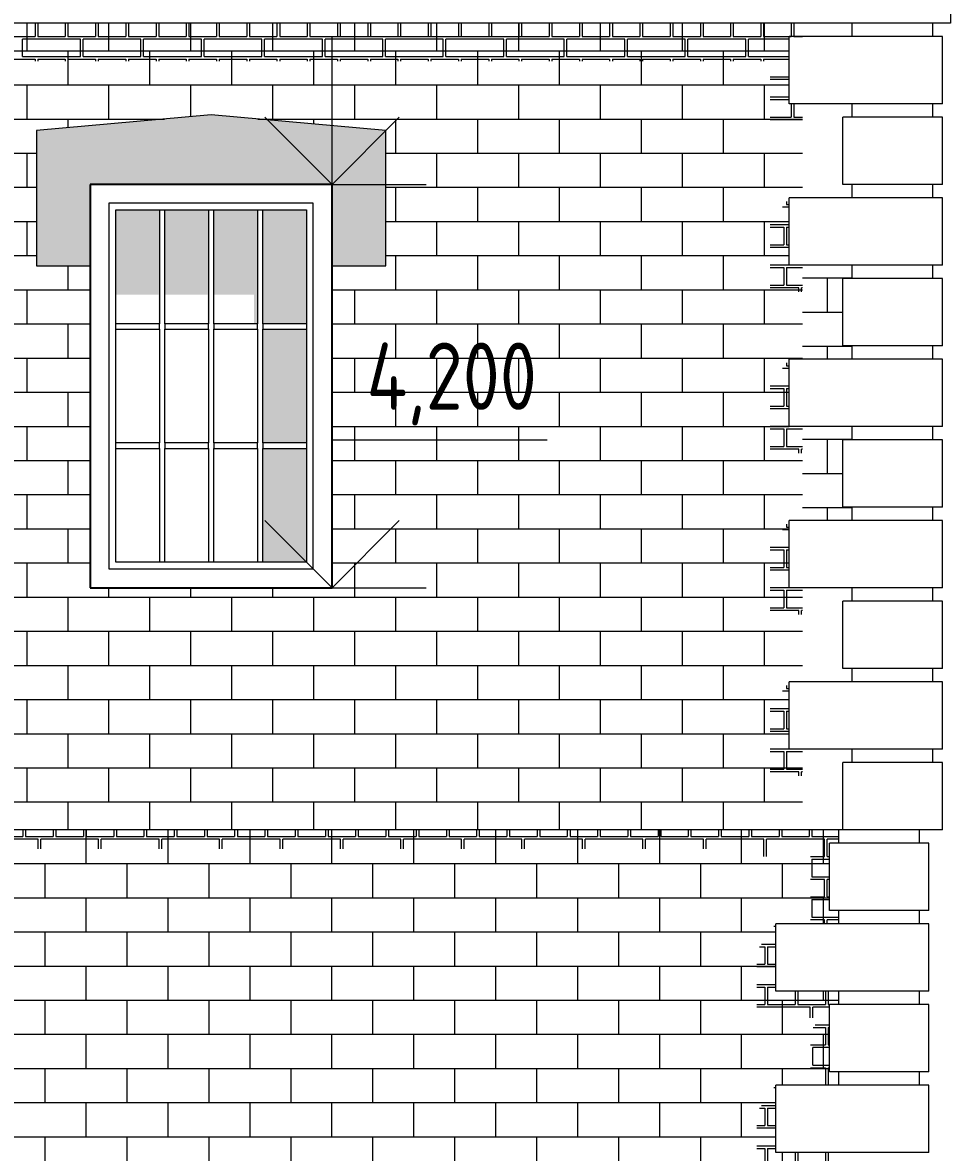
# Model space of a CAD drawing. Header units: feet. Extents: x -10410 to 374725, y -46422 to 88923.
# Drawn here: x 358411 to 361862, y 2100 to 6302 of the extents above; entities that cross this region are included whole.
import ezdxf

# ---------------------------------------------------------------- set-up
doc = ezdxf.new("R2010")
doc.units = ezdxf.units.FT
doc.header["$MEASUREMENT"] = 0
for name, color, linetype, lineweight in [('Интерьер - Мебель_Ном._пера__1', 7, 'Continuous', 20), ('Интерьер - Мебель_Ном._пера__7', 7, 'Continuous', 20), ('Конструктив - Перекрытия_Ном._пера__1', 7, 'Continuous', 20), ('Конструктив - Стены Несущие_Ном._пера__1', 7, 'Continuous', 20), ('Конструктив - Стены Несущие_Ном._пера__101', 252, 'Continuous', 5), ('Конструктив - Стены Несущие_Ном._пера__120', 7, 'Continuous', 5)]:
    doc.layers.add(name, color=color, linetype=linetype, lineweight=lineweight)
doc.layers.add('Конструктив - Стены Несущие_Ном._пера__107', color=7, linetype='Continuous', lineweight=5, true_color=0xaaaaaa)
doc.layers.add('Конструктив - Стены Несущие_Ном._пера__87', color=7, linetype='Continuous', lineweight=25, true_color=0x6a6a6a)
doc.styles.add('СГЕНЕРИР_СТИЛЬ_2', font='CS_Gost2304.shx')

# ---------------------------------------------------------------- blocks, each defined once
blk = doc.blocks.new('*X168')
at = {"layer": 'Конструктив - Стены Несущие_Ном._пера__101', "linetype": 'Continuous'}
for p, q in [((358412.2, 3300), (358412.2, 3275)), ((358422.2, 3300), (358422.2, 3275)), ((358524.7, 3300), (358524.7, 3275)), ((358534.7, 3300), (358534.7, 3275)), ((358637.2, 3300), (358637.2, 3275)), ((358647.2, 3300), (358647.2, 3275)), ((358749.7, 3300), (358749.7, 3275)), ((358759.7, 3300), (358759.7, 3275)), ((358862.2, 3300), (358862.2, 3275)), ((358872.2, 3300), (358872.2, 3275)), ((358974.7, 3300), (358974.7, 3275)), ((358984.7, 3300), (358984.7, 3275)), ((359087.2, 3300), (359087.2, 3275)), ((359097.2, 3300), (359097.2, 3275)), ((359199.7, 3300), (359199.7, 3275)), ((359209.7, 3300), (359209.7, 3275)), ((359312.2, 3300), (359312.2, 3275)), ((359322.2, 3300), (359322.2, 3275)), ((359424.7, 3300), (359424.7, 3275)), ((359434.7, 3300), (359434.7, 3275)), ((359537.2, 3300), (359537.2, 3275)), ((359547.2, 3300), (359547.2, 3275)), ((359649.7, 3300), (359649.7, 3275)), ((359659.7, 3300), (359659.7, 3275)), ((359762.2, 3300), (359762.2, 3275)), ((359772.2, 3300), (359772.2, 3275)), ((359874.7, 3300), (359874.7, 3275)), ((359884.7, 3300), (359884.7, 3275)), ((359987.2, 3300), (359987.2, 3275)), ((359997.2, 3300), (359997.2, 3275)), ((360099.7, 3300), (360099.7, 3275)), ((360109.7, 3300), (360109.7, 3275)), ((360212.2, 3300), (360212.2, 3275)), ((360222.2, 3300), (360222.2, 3275)), ((360324.7, 3300), (360324.7, 3275)), ((360334.7, 3300), (360334.7, 3275)), ((360437.2, 3300), (360437.2, 3275)), ((360447.2, 3300), (360447.2, 3275)), ((360549.7, 3300), (360549.7, 3275)), ((360559.7, 3300), (360559.7, 3275)), ((360662.2, 3300), (360662.2, 3275)), ((360672.2, 3300), (360672.2, 3275)), ((360774.7, 3300), (360774.7, 3275)), ((360784.7, 3300), (360784.7, 3275)), ((360887.2, 3300), (360887.2, 3275)), ((360897.2, 3300), (360897.2, 3275)), ((360999.7, 3300), (360999.7, 3275)), ((361009.7, 3300), (361009.7, 3275)), ((361112.2, 3300), (361112.2, 3275)), ((361122.2, 3300), (361122.2, 3275)), ((361224.7, 3300), (361224.7, 3275)), ((361234.7, 3300), (361234.7, 3275)), ((361337.2, 3300), (361337.2, 3275)), ((361347.2, 3300), (361347.2, 3275)), ((358468.4, 3265), (358253.4, 3265)), ((358309.7, 3275), (358412.2, 3275)), ((358422.2, 3275), (358524.7, 3275)), ((358468.4, 3229.3), (358468.4, 3265)), ((358693.4, 3265), (358478.4, 3265)), ((358478.4, 3229.3), (358478.4, 3265)), ((358534.7, 3275), (358637.2, 3275)), ((358647.2, 3275), (358749.7, 3275)), ((358693.4, 3229.3), (358693.4, 3265)), ((358918.4, 3265), (358703.4, 3265)), ((358703.4, 3229.3), (358703.4, 3265)), ((358759.7, 3275), (358862.2, 3275)), ((358872.2, 3275), (358974.7, 3275)), ((358918.4, 3229.3), (358918.4, 3265)), ((359143.4, 3265), (358928.4, 3265)), ((358928.4, 3229.3), (358928.4, 3265)), ((358984.7, 3275), (359087.2, 3275)), ((359097.2, 3275), (359199.7, 3275)), ((359143.4, 3229.3), (359143.4, 3265)), ((359368.4, 3265), (359153.4, 3265)), ((359153.4, 3229.3), (359153.4, 3265)), ((359209.7, 3275), (359312.2, 3275)), ((359322.2, 3275), (359424.7, 3275)), ((359368.4, 3229.3), (359368.4, 3265)), ((359593.4, 3265), (359378.4, 3265)), ((359378.4, 3229.3), (359378.4, 3265)), ((359434.7, 3275), (359537.2, 3275)), ((359547.2, 3275), (359649.7, 3275)), ((359593.4, 3229.3), (359593.4, 3265)), ((359818.4, 3265), (359603.4, 3265)), ((359603.4, 3229.3), (359603.4, 3265)), ((359659.7, 3275), (359762.2, 3275)), ((359772.2, 3275), (359874.7, 3275)), ((359818.4, 3229.3), (359818.4, 3265)), ((360043.4, 3265), (359828.4, 3265)), ((359828.4, 3229.3), (359828.4, 3265)), ((359884.7, 3275), (359987.2, 3275)), ((359997.2, 3275), (360099.7, 3275)), ((360043.4, 3229.3), (360043.4, 3265)), ((360268.4, 3265), (360053.4, 3265)), ((360053.4, 3229.3), (360053.4, 3265)), ((360109.7, 3275), (360212.2, 3275)), ((360222.2, 3275), (360324.7, 3275)), ((360268.4, 3229.3), (360268.4, 3265)), ((360493.4, 3265), (360278.4, 3265)), ((360278.4, 3229.3), (360278.4, 3265)), ((360334.7, 3275), (360437.2, 3275)), ((360447.2, 3275), (360549.7, 3275)), ((360493.4, 3229.3), (360493.4, 3265)), ((360718.4, 3265), (360503.4, 3265)), ((360503.4, 3229.3), (360503.4, 3265)), ((360559.7, 3275), (360662.2, 3275)), ((360672.2, 3275), (360774.7, 3275)), ((360718.4, 3229.3), (360718.4, 3265)), ((360943.4, 3265), (360728.4, 3265)), ((360728.4, 3229.3), (360728.4, 3265)), ((360784.7, 3275), (360887.2, 3275)), ((360897.2, 3275), (360999.7, 3275)), ((360943.4, 3229.3), (360943.4, 3265)), ((361168.4, 3265), (360953.4, 3265)), ((360953.4, 3229.3), (360953.4, 3265)), ((361009.7, 3275), (361112.2, 3275)), ((361122.2, 3275), (361224.7, 3275)), ((361168.4, 3201), (361168.4, 3265)), ((361393.4, 3265), (361178.4, 3265)), ((361178.4, 3201), (361178.4, 3265)), ((361234.7, 3275), (361337.2, 3275)), ((361347.2, 3275), (361447.3, 3275)), ((361393.4, 3200), (361393.4, 3265)), ((361447.3, 3265), (361403.4, 3265)), ((361403.4, 3200), (361403.4, 3265)), ((361342.3, 3200), (361393.4, 3200)), ((361403.4, 3200), (361412.3, 3200)), ((361347.2, 3190), (361347.2, 3125)), ((361347.2, 3190), (361412.3, 3190)), ((361393.4, 3115), (361342.3, 3115)), ((361347.2, 3125), (361412.3, 3125)), ((361393.4, 3050), (361393.4, 3115)), ((361412.3, 3115), (361403.4, 3115)), ((361403.4, 3050), (361403.4, 3115)), ((361342.3, 3050), (361393.4, 3050)), ((361347.2, 3040), (361347.2, 2975)), ((361347.2, 3040), (361412.3, 3040)), ((361403.4, 3050), (361412.3, 3050)), ((361393.4, 2965), (361342.3, 2965)), ((361347.2, 2975), (361447.3, 2975)), ((361393.4, 2950), (361393.4, 2965)), ((361447.3, 2965), (361403.4, 2965)), ((361403.4, 2950), (361403.4, 2965))]:
    blk.add_line(p, q, dxfattribs=at)
blk = doc.blocks.new('Штриховка_84', base_point=(0, 0))
at = {"layer": 'Конструктив - Стены Несущие_Ном._пера__101', "linetype": 'Continuous'}
blk.add_blockref('*X168', (0, 0), dxfattribs=at)
blk = doc.blocks.new('*X170')
at = {"layer": 'Конструктив - Стены Несущие_Ном._пера__101', "linetype": 'Continuous'}
for p, q in [((361212.3, 2340), (361205.2, 2340)), ((361159.3, 2275), (361212.3, 2275)), ((361152.2, 2265), (361172.3, 2265)), ((361172.3, 2265), (361172.3, 2200)), ((361182.3, 2265), (361182.3, 2200)), ((361182.3, 2265), (361212.3, 2265)), ((361142.3, 2200), (361172.3, 2200)), ((361212.3, 2190), (361142.3, 2190)), ((361182.3, 2200), (361212.3, 2200)), ((361142.3, 2125), (361212.3, 2125)), ((361142.3, 2115), (361172.3, 2115)), ((361172.3, 2115), (361172.3, 2050)), ((361182.3, 2115), (361182.3, 2050)), ((361182.3, 2115), (361212.3, 2115)), ((361284.8, 2100), (361284.8, 2050)), ((361294.8, 2100), (361294.8, 2050)), ((361397.3, 2100), (361397.3, 2050)), ((361407.3, 2100), (361407.3, 2050)), ((361142.3, 2050), (361172.3, 2050)), ((361341, 2040), (361142.3, 2040)), ((361182.3, 2050), (361284.8, 2050)), ((361294.8, 2050), (361397.3, 2050)), ((361341, 2001), (361341, 2040)), ((361412.3, 2040), (361351, 2040)), ((361351, 2001), (361351, 2040)), ((361407.3, 2050), (361412.3, 2050)), ((361359.3, 1975), (361412.3, 1975)), ((361352.2, 1965), (361397.3, 1965)), ((361397.3, 1965), (361397.3, 1900)), ((361407.3, 1965), (361407.3, 1900)), ((361407.3, 1965), (361412.3, 1965)), ((361342.3, 1900), (361397.3, 1900)), ((361407.3, 1900), (361412.3, 1900)), ((361412.3, 1890), (361351, 1890)), ((361351, 1825), (361351, 1890)), ((361342.3, 1815), (361397.3, 1815)), ((361351, 1825), (361412.3, 1825)), ((361397.3, 1815), (361397.3, 1750)), ((361407.3, 1815), (361407.3, 1750)), ((361407.3, 1815), (361412.3, 1815))]:
    blk.add_line(p, q, dxfattribs=at)
blk = doc.blocks.new('Штриховка_85', base_point=(0, 0))
at = {"layer": 'Конструктив - Стены Несущие_Ном._пера__101', "linetype": 'Continuous'}
blk.add_blockref('*X170', (0, 0), dxfattribs=at)
blk = doc.blocks.new('*X176')
at = {"layer": 'Конструктив - Стены Несущие_Ном._пера__101', "linetype": 'Continuous'}
for p, q in [((361212.3, 2940), (361205.2, 2940)), ((361152.2, 2865), (361172.3, 2865)), ((361159.3, 2875), (361212.3, 2875)), ((361172.3, 2865), (361172.3, 2800)), ((361182.3, 2865), (361182.3, 2800)), ((361182.3, 2865), (361212.3, 2865)), ((361142.3, 2800), (361172.3, 2800)), ((361212.3, 2790), (361142.3, 2790)), ((361182.3, 2800), (361212.3, 2800)), ((361142.3, 2725), (361212.3, 2725)), ((361142.3, 2715), (361172.3, 2715)), ((361172.3, 2715), (361172.3, 2650)), ((361182.3, 2715), (361182.3, 2650)), ((361182.3, 2715), (361212.3, 2715)), ((361284.8, 2700), (361284.8, 2650)), ((361294.8, 2700), (361294.8, 2650)), ((361397.3, 2700), (361397.3, 2650)), ((361407.3, 2700), (361407.3, 2650)), ((361142.3, 2650), (361172.3, 2650)), ((361182.3, 2650), (361284.8, 2650)), ((361294.8, 2650), (361397.3, 2650)), ((361407.3, 2650), (361412.3, 2650)), ((361341, 2640), (361142.3, 2640)), ((361341, 2601), (361341, 2640)), ((361412.3, 2640), (361351, 2640)), ((361351, 2601), (361351, 2640)), ((361352.2, 2565), (361397.3, 2565)), ((361359.3, 2575), (361412.3, 2575)), ((361397.3, 2565), (361397.3, 2500)), ((361407.3, 2565), (361407.3, 2500)), ((361407.3, 2565), (361412.3, 2565)), ((361342.3, 2500), (361397.3, 2500)), ((361412.3, 2490), (361351, 2490)), ((361351, 2425), (361351, 2490)), ((361407.3, 2500), (361412.3, 2500)), ((361342.3, 2415), (361397.3, 2415)), ((361351, 2425), (361412.3, 2425)), ((361397.3, 2415), (361397.3, 2350)), ((361407.3, 2415), (361407.3, 2350)), ((361407.3, 2415), (361412.3, 2415))]:
    blk.add_line(p, q, dxfattribs=at)
blk = doc.blocks.new('Штриховка_88', base_point=(0, 0))
at = {"layer": 'Конструктив - Стены Несущие_Ном._пера__101', "linetype": 'Continuous'}
blk.add_blockref('*X176', (0, 0), dxfattribs=at)
blk = doc.blocks.new('*X196')
at = {"layer": 'Конструктив - Стены Несущие_Ном._пера__101', "linetype": 'Continuous'}
for p, q in [((358457.2, 6300), (358457.2, 6250.5)), ((358467.2, 6300), (358467.2, 6250.5)), ((358569.7, 6300), (358569.7, 6250.5)), ((358579.7, 6300), (358579.7, 6250.5)), ((358682.2, 6300), (358682.2, 6250.5)), ((358692.2, 6300), (358692.2, 6250.5)), ((358794.7, 6300), (358794.7, 6250.5)), ((358804.7, 6300), (358804.7, 6250.5)), ((358907.2, 6300), (358907.2, 6250.5)), ((358917.2, 6300), (358917.2, 6250.5)), ((359019.7, 6300), (359019.7, 6250.5)), ((359029.7, 6300), (359029.7, 6250.5)), ((359132.2, 6300), (359132.2, 6250.5)), ((359142.2, 6300), (359142.2, 6250.5)), ((359244.7, 6300), (359244.7, 6250.5)), ((359254.7, 6300), (359254.7, 6250.5)), ((359357.2, 6300), (359357.2, 6250.5)), ((359367.2, 6300), (359367.2, 6250.5)), ((359469.7, 6300), (359469.7, 6250.5)), ((359479.7, 6300), (359479.7, 6250.5)), ((359582.2, 6300), (359582.2, 6250.5)), ((359592.2, 6300), (359592.2, 6250.5)), ((359694.7, 6300), (359694.7, 6250.5)), ((359704.7, 6300), (359704.7, 6250.5)), ((359807.2, 6300), (359807.2, 6250.5)), ((359817.2, 6300), (359817.2, 6250.5)), ((359919.7, 6300), (359919.7, 6250.5)), ((359929.7, 6300), (359929.7, 6250.5)), ((360032.2, 6300), (360032.2, 6250.5)), ((360042.2, 6300), (360042.2, 6250.5)), ((360144.7, 6300), (360144.7, 6250.5)), ((360154.7, 6300), (360154.7, 6250.5)), ((360257.2, 6300), (360257.2, 6250.5)), ((360267.2, 6300), (360267.2, 6250.5)), ((360369.7, 6300), (360369.7, 6250.5)), ((360379.7, 6300), (360379.7, 6250.5)), ((360482.2, 6300), (360482.2, 6250.5)), ((360492.2, 6300), (360492.2, 6250.5)), ((360594.7, 6300), (360594.7, 6250.5)), ((360604.7, 6300), (360604.7, 6250.5)), ((360707.2, 6300), (360707.2, 6250.5)), ((360717.2, 6300), (360717.2, 6250.5)), ((360819.7, 6300), (360819.7, 6250.5)), ((360829.7, 6300), (360829.7, 6250.5)), ((360932.2, 6300), (360932.2, 6250.5)), ((360942.2, 6300), (360942.2, 6250.5)), ((361044.7, 6300), (361044.7, 6250.5)), ((361054.7, 6300), (361054.7, 6250.5)), ((361157.2, 6300), (361157.2, 6250.5)), ((361167.2, 6300), (361167.2, 6250.5)), ((361269.7, 6300), (361269.7, 6250.5)), ((361279.7, 6300), (361279.7, 6250.5)), ((358354.7, 6250.5), (358457.2, 6250.5)), ((358625.9, 6240.5), (358410.9, 6240.5)), ((358410.9, 6175.5), (358410.9, 6240.5)), ((358467.2, 6250.5), (358569.7, 6250.5)), ((358579.7, 6250.5), (358682.2, 6250.5)), ((358625.9, 6175.5), (358625.9, 6240.5)), ((358850.9, 6240.5), (358635.9, 6240.5)), ((358635.9, 6175.5), (358635.9, 6240.5)), ((358692.2, 6250.5), (358794.7, 6250.5)), ((358804.7, 6250.5), (358907.2, 6250.5)), ((358850.9, 6175.5), (358850.9, 6240.5)), ((359075.9, 6240.5), (358860.9, 6240.5)), ((358860.9, 6175.5), (358860.9, 6240.5)), ((358917.2, 6250.5), (359019.7, 6250.5)), ((359029.7, 6250.5), (359132.2, 6250.5)), ((359075.9, 6175.5), (359075.9, 6240.5)), ((359300.9, 6240.5), (359085.9, 6240.5)), ((359085.9, 6175.5), (359085.9, 6240.5)), ((359142.2, 6250.5), (359244.7, 6250.5)), ((359254.7, 6250.5), (359357.2, 6250.5)), ((359300.9, 6175.5), (359300.9, 6240.5)), ((359525.9, 6240.5), (359310.9, 6240.5)), ((359310.9, 6175.5), (359310.9, 6240.5)), ((359367.2, 6250.5), (359469.7, 6250.5)), ((359479.7, 6250.5), (359582.2, 6250.5)), ((359525.9, 6175.5), (359525.9, 6240.5)), ((359750.9, 6240.5), (359535.9, 6240.5)), ((359535.9, 6175.5), (359535.9, 6240.5)), ((359592.2, 6250.5), (359694.7, 6250.5)), ((359704.7, 6250.5), (359807.2, 6250.5)), ((359750.9, 6175.5), (359750.9, 6240.5)), ((359975.9, 6240.5), (359760.9, 6240.5)), ((359760.9, 6175.5), (359760.9, 6240.5)), ((359817.2, 6250.5), (359919.7, 6250.5)), ((359929.7, 6250.5), (360032.2, 6250.5)), ((359975.9, 6175.5), (359975.9, 6240.5)), ((360200.9, 6240.5), (359985.9, 6240.5)), ((359985.9, 6175.5), (359985.9, 6240.5)), ((360042.2, 6250.5), (360144.7, 6250.5)), ((360154.7, 6250.5), (360257.2, 6250.5)), ((360200.9, 6175.5), (360200.9, 6240.5)), ((360425.9, 6240.5), (360210.9, 6240.5)), ((360210.9, 6175.5), (360210.9, 6240.5)), ((360267.2, 6250.5), (360369.7, 6250.5)), ((360379.7, 6250.5), (360482.2, 6250.5)), ((360425.9, 6175.5), (360425.9, 6240.5)), ((360650.9, 6240.5), (360435.9, 6240.5)), ((360435.9, 6175.5), (360435.9, 6240.5)), ((360492.2, 6250.5), (360594.7, 6250.5)), ((360604.7, 6250.5), (360707.2, 6250.5)), ((360650.9, 6175.5), (360650.9, 6240.5)), ((360875.9, 6240.5), (360660.9, 6240.5)), ((360660.9, 6175.5), (360660.9, 6240.5)), ((360717.2, 6250.5), (360819.7, 6250.5)), ((360829.7, 6250.5), (360932.2, 6250.5)), ((360875.9, 6175.5), (360875.9, 6240.5)), ((361100.9, 6240.5), (360885.9, 6240.5)), ((360885.9, 6175.5), (360885.9, 6240.5)), ((360942.2, 6250.5), (361044.7, 6250.5)), ((361054.7, 6250.5), (361157.2, 6250.5)), ((361100.9, 6175.5), (361100.9, 6240.5)), ((361262.3, 6240.5), (361110.9, 6240.5)), ((361110.9, 6175.5), (361110.9, 6240.5)), ((361167.2, 6250.5), (361269.7, 6250.5)), ((361279.7, 6250.5), (361312.3, 6250.5)), ((358354.7, 6165.5), (358457.2, 6165.5)), ((358410.9, 6175.5), (358625.9, 6175.5)), ((358457.2, 6165.5), (358457.2, 6158.6)), ((358467.2, 6165.5), (358467.2, 6158.6)), ((358467.2, 6165.5), (358569.7, 6165.5)), ((358569.7, 6165.5), (358569.7, 6158.6)), ((358579.7, 6165.5), (358579.7, 6158.6)), ((358579.7, 6165.5), (358682.2, 6165.5)), ((358635.9, 6175.5), (358850.9, 6175.5)), ((358682.2, 6165.5), (358682.2, 6158.6)), ((358692.2, 6165.5), (358692.2, 6158.6)), ((358692.2, 6165.5), (358794.7, 6165.5)), ((358794.7, 6165.5), (358794.7, 6158.6)), ((358804.7, 6165.5), (358804.7, 6158.6)), ((358804.7, 6165.5), (358907.2, 6165.5)), ((358860.9, 6175.5), (359075.9, 6175.5)), ((358907.2, 6165.5), (358907.2, 6158.6)), ((358917.2, 6165.5), (358917.2, 6158.6)), ((358917.2, 6165.5), (359019.7, 6165.5)), ((359019.7, 6165.5), (359019.7, 6158.6)), ((359029.7, 6165.5), (359029.7, 6158.6)), ((359029.7, 6165.5), (359132.2, 6165.5)), ((359085.9, 6175.5), (359300.9, 6175.5)), ((359132.2, 6165.5), (359132.2, 6158.6)), ((359142.2, 6165.5), (359142.2, 6158.6)), ((359142.2, 6165.5), (359244.7, 6165.5)), ((359244.7, 6165.5), (359244.7, 6158.6)), ((359254.7, 6165.5), (359254.7, 6158.6)), ((359254.7, 6165.5), (359357.2, 6165.5)), ((359310.9, 6175.5), (359525.9, 6175.5)), ((359357.2, 6165.5), (359357.2, 6158.6)), ((359367.2, 6165.5), (359367.2, 6158.6)), ((359367.2, 6165.5), (359469.7, 6165.5)), ((359469.7, 6165.5), (359469.7, 6158.6)), ((359479.7, 6165.5), (359479.7, 6158.6)), ((359479.7, 6165.5), (359582.2, 6165.5)), ((359535.9, 6175.5), (359750.9, 6175.5)), ((359582.2, 6165.5), (359582.2, 6158.6)), ((359592.2, 6165.5), (359592.2, 6158.6)), ((359592.2, 6165.5), (359694.7, 6165.5)), ((359694.7, 6165.5), (359694.7, 6158.6)), ((359704.7, 6165.5), (359704.7, 6158.6)), ((359704.7, 6165.5), (359807.2, 6165.5)), ((359760.9, 6175.5), (359975.9, 6175.5)), ((359807.2, 6165.5), (359807.2, 6158.6)), ((359817.2, 6165.5), (359817.2, 6158.6)), ((359817.2, 6165.5), (359919.7, 6165.5)), ((359919.7, 6165.5), (359919.7, 6158.6)), ((359929.7, 6165.5), (359929.7, 6158.6)), ((359929.7, 6165.5), (360032.2, 6165.5)), ((359985.9, 6175.5), (360200.9, 6175.5)), ((360032.2, 6165.5), (360032.2, 6158.6)), ((360042.2, 6165.5), (360042.2, 6158.6)), ((360042.2, 6165.5), (360144.7, 6165.5)), ((360144.7, 6165.5), (360144.7, 6158.6)), ((360154.7, 6165.5), (360154.7, 6158.6)), ((360154.7, 6165.5), (360257.2, 6165.5)), ((360210.9, 6175.5), (360425.9, 6175.5)), ((360257.2, 6165.5), (360257.2, 6158.6)), ((360267.2, 6165.5), (360267.2, 6158.6)), ((360267.2, 6165.5), (360369.7, 6165.5)), ((360369.7, 6165.5), (360369.7, 6158.6)), ((360379.7, 6165.5), (360379.7, 6158.6)), ((360379.7, 6165.5), (360482.2, 6165.5)), ((360435.9, 6175.5), (360650.9, 6175.5)), ((360482.2, 6165.5), (360482.2, 6158.6)), ((360492.2, 6165.5), (360492.2, 6158.6)), ((360492.2, 6165.5), (360594.7, 6165.5)), ((360594.7, 6165.5), (360594.7, 6158.6)), ((360604.7, 6165.5), (360604.7, 6158.6)), ((360604.7, 6165.5), (360707.2, 6165.5)), ((360660.9, 6175.5), (360875.9, 6175.5)), ((360707.2, 6165.5), (360707.2, 6158.6)), ((360717.2, 6165.5), (360717.2, 6158.6)), ((360717.2, 6165.5), (360819.7, 6165.5)), ((360819.7, 6165.5), (360819.7, 6158.6)), ((360829.7, 6165.5), (360829.7, 6158.6)), ((360829.7, 6165.5), (360932.2, 6165.5)), ((360885.9, 6175.5), (361100.9, 6175.5)), ((360932.2, 6165.5), (360932.2, 6158.6)), ((360942.2, 6165.5), (360942.2, 6158.6)), ((360942.2, 6165.5), (361044.7, 6165.5)), ((361044.7, 6165.5), (361044.7, 6158.6)), ((361054.7, 6165.5), (361054.7, 6158.6)), ((361054.7, 6165.5), (361157.2, 6165.5)), ((361110.9, 6175.5), (361262.3, 6175.5)), ((361157.2, 6165.5), (361157.2, 6158.6)), ((361167.2, 6165.5), (361167.2, 6158.6)), ((361167.2, 6165.5), (361262.3, 6165.5)), ((361192.3, 6100.5), (361262.3, 6100.5)), ((361262.3, 6090.5), (361192.3, 6090.5)), ((361192.3, 6025.5), (361262.3, 6025.5)), ((361192.3, 6015.5), (361262.3, 6015.5)), ((361269.7, 6000), (361269.7, 5950.5)), ((361279.7, 6000), (361279.7, 5950.5)), ((361192.3, 5950.5), (361269.7, 5950.5)), ((361312.3, 5940.5), (361192.3, 5940.5)), ((361279.7, 5950.5), (361312.3, 5950.5))]:
    blk.add_line(p, q, dxfattribs=at)
blk = doc.blocks.new('Штриховка_98', base_point=(0, 0))
at = {"layer": 'Конструктив - Стены Несущие_Ном._пера__101', "linetype": 'Continuous'}
blk.add_blockref('*X196', (0, 0), dxfattribs=at)
blk = doc.blocks.new('*X198')
at = {"layer": 'Конструктив - Стены Несущие_Ном._пера__101', "linetype": 'Continuous'}
for p, q in [((361252.3, 5635.9), (361252.3, 5625.5)), ((361262.3, 5615.5), (361237.9, 5615.5)), ((361252.3, 5625.5), (361262.3, 5625.5)), ((361192.3, 5550.5), (361262.3, 5550.5)), ((361192.3, 5540.5), (361242.3, 5540.5)), ((361242.3, 5540.5), (361242.3, 5475.5)), ((361252.3, 5540.5), (361252.3, 5475.5)), ((361252.3, 5540.5), (361262.3, 5540.5)), ((361192.3, 5475.5), (361242.3, 5475.5)), ((361262.3, 5465.5), (361192.3, 5465.5)), ((361252.3, 5475.5), (361262.3, 5475.5)), ((361192.3, 5400.5), (361262.3, 5400.5)), ((361192.3, 5390.5), (361242.3, 5390.5)), ((361242.3, 5390.5), (361242.3, 5325.5)), ((361252.3, 5390.5), (361252.3, 5325.5)), ((361252.3, 5390.5), (361312.3, 5390.5)), ((361192.3, 5325.5), (361242.3, 5325.5)), ((361298.5, 5315.5), (361192.3, 5315.5)), ((361252.3, 5325.5), (361312.3, 5325.5)), ((361298.5, 5301), (361298.5, 5315.5)), ((361312.3, 5315.5), (361308.5, 5315.5)), ((361308.5, 5301), (361308.5, 5315.5))]:
    blk.add_line(p, q, dxfattribs=at)
blk = doc.blocks.new('Штриховка_99', base_point=(0, 0))
at = {"layer": 'Конструктив - Стены Несущие_Ном._пера__101', "linetype": 'Continuous'}
blk.add_blockref('*X198', (0, 0), dxfattribs=at)
blk = doc.blocks.new('*X200')
at = {"layer": 'Конструктив - Стены Несущие_Ном._пера__101', "linetype": 'Continuous'}
for p, q in [((361262.3, 4415.5), (361237.9, 4415.5)), ((361252.3, 4435.9), (361252.3, 4425.5)), ((361252.3, 4425.5), (361262.3, 4425.5)), ((361192.3, 4350.5), (361262.3, 4350.5)), ((361192.3, 4340.5), (361242.3, 4340.5)), ((361242.3, 4340.5), (361242.3, 4275.5)), ((361252.3, 4340.5), (361252.3, 4275.5)), ((361252.3, 4340.5), (361262.3, 4340.5)), ((361192.3, 4275.5), (361242.3, 4275.5)), ((361262.3, 4265.5), (361192.3, 4265.5)), ((361252.3, 4275.5), (361262.3, 4275.5)), ((361192.3, 4200.5), (361262.3, 4200.5)), ((361192.3, 4190.5), (361242.3, 4190.5)), ((361242.3, 4190.5), (361242.3, 4125.5)), ((361252.3, 4190.5), (361252.3, 4125.5)), ((361252.3, 4190.5), (361312.3, 4190.5)), ((361192.3, 4125.5), (361242.3, 4125.5)), ((361252.3, 4125.5), (361312.3, 4125.5)), ((361298.5, 4115.5), (361192.3, 4115.5)), ((361298.5, 4101), (361298.5, 4115.5)), ((361312.3, 4115.5), (361308.5, 4115.5)), ((361308.5, 4101), (361308.5, 4115.5))]:
    blk.add_line(p, q, dxfattribs=at)
blk = doc.blocks.new('Штриховка_100', base_point=(0, 0))
at = {"layer": 'Конструктив - Стены Несущие_Ном._пера__101', "linetype": 'Continuous'}
blk.add_blockref('*X200', (0, 0), dxfattribs=at)
blk = doc.blocks.new('*X202')
at = {"layer": 'Конструктив - Стены Несущие_Ном._пера__101', "linetype": 'Continuous'}
for p, q in [((361262.3, 5015.5), (361237.9, 5015.5)), ((361252.3, 5035.9), (361252.3, 5025.5)), ((361252.3, 5025.5), (361262.3, 5025.5)), ((361192.3, 4950.5), (361262.3, 4950.5)), ((361192.3, 4940.5), (361242.3, 4940.5)), ((361242.3, 4940.5), (361242.3, 4875.5)), ((361252.3, 4940.5), (361252.3, 4875.5)), ((361252.3, 4940.5), (361262.3, 4940.5)), ((361192.3, 4875.5), (361242.3, 4875.5)), ((361252.3, 4875.5), (361262.3, 4875.5)), ((361262.3, 4865.5), (361192.3, 4865.5)), ((361192.3, 4800.5), (361262.3, 4800.5)), ((361192.3, 4790.5), (361242.3, 4790.5)), ((361242.3, 4790.5), (361242.3, 4725.5)), ((361252.3, 4790.5), (361252.3, 4725.5)), ((361252.3, 4790.5), (361312.3, 4790.5)), ((361192.3, 4725.5), (361242.3, 4725.5)), ((361298.5, 4715.5), (361192.3, 4715.5)), ((361252.3, 4725.5), (361312.3, 4725.5)), ((361298.5, 4701), (361298.5, 4715.5)), ((361312.3, 4715.5), (361308.5, 4715.5)), ((361308.5, 4701), (361308.5, 4715.5))]:
    blk.add_line(p, q, dxfattribs=at)
blk = doc.blocks.new('Штриховка_101', base_point=(0, 0))
at = {"layer": 'Конструктив - Стены Несущие_Ном._пера__101', "linetype": 'Continuous'}
blk.add_blockref('*X202', (0, 0), dxfattribs=at)
blk = doc.blocks.new('*X204')
at = {"layer": 'Конструктив - Стены Несущие_Ном._пера__101', "linetype": 'Continuous'}
for p, q in [((361252.3, 3835.9), (361252.3, 3825.5)), ((361252.3, 3825.5), (361262.3, 3825.5)), ((361262.3, 3815.5), (361237.9, 3815.5)), ((361192.3, 3750.5), (361262.3, 3750.5)), ((361192.3, 3740.5), (361242.3, 3740.5)), ((361242.3, 3740.5), (361242.3, 3675.5)), ((361252.3, 3740.5), (361252.3, 3675.5)), ((361252.3, 3740.5), (361262.3, 3740.5)), ((361192.3, 3675.5), (361242.3, 3675.5)), ((361262.3, 3665.5), (361192.3, 3665.5)), ((361252.3, 3675.5), (361262.3, 3675.5)), ((361192.3, 3600.5), (361262.3, 3600.5)), ((361192.3, 3590.5), (361242.3, 3590.5)), ((361242.3, 3590.5), (361242.3, 3525.5)), ((361252.3, 3590.5), (361252.3, 3525.5)), ((361252.3, 3590.5), (361312.3, 3590.5)), ((361192.3, 3525.5), (361242.3, 3525.5)), ((361298.5, 3515.5), (361192.3, 3515.5)), ((361252.3, 3525.5), (361312.3, 3525.5)), ((361298.5, 3501), (361298.5, 3515.5)), ((361312.3, 3515.5), (361308.5, 3515.5)), ((361308.5, 3501), (361308.5, 3515.5))]:
    blk.add_line(p, q, dxfattribs=at)
blk = doc.blocks.new('Штриховка_102', base_point=(0, 0))
at = {"layer": 'Конструктив - Стены Несущие_Ном._пера__101', "linetype": 'Continuous'}
blk.add_blockref('*X204', (0, 0), dxfattribs=at)

msp = doc.modelspace()

# ---------------------------------------------------------------- hatches: boundary and pattern name
at = {"layer": 'Конструктив - Стены Несущие_Ном._пера__107', "linetype": 'Continuous'}
h = msp.add_hatch(dxfattribs=at)
h.set_pattern_fill('ЧЕРЕПИЦА_02', color=256, style=0, pattern_type=2)
h.set_pattern_definition([(0, (358579.69, 4800), (0, 127), []), (90, (358579.7, 4800), (-304.8, 0), [127, -127]), (90, (358732.1, 4927), (-304.8, 0), [127, -127])])
h.paths.add_polyline_path([(355847.08278, 5400.00005), (355847.08278, 5350.00002), (355882.08282, 5350.00002), (355882.08282, 5099.99998), (355847.08278, 5099.99998), (355847.08278, 5050.00004), (355882.08282, 5050.00004), (355882.08282, 4799.99999), (355847.08278, 4799.99999), (355847.08278, 4749.99997), (355882.08282, 4749.99997), (355882.08282, 4500.00001), (355847.08278, 4500.00001), (355847.08278, 4449.99998), (355882.08282, 4449.99998), (355882.08282, 4200.00002), (355847.08278, 4200.00002), (355847.08278, 4150), (355882.08282, 4150), (355882.08282, 3899.99995), (355847.08278, 3899.99995), (355847.08278, 3850.00001), (355882.08282, 3850.00001), (355882.08282, 3599.99997), (355847.08278, 3599.99997), (355847.08278, 3550.00002), (355882.08282, 3550.00002), (355882.08282, 3299.99998), (361312.29194, 3299.99998), (361312.29194, 3599.99997), (361262.29191, 3599.99997), (361262.29191, 3850.00001), (361312.29194, 3850.00001), (361312.29194, 4200.00002), (361262.29191, 4200.00002), (361262.29191, 4449.99998), (361312.29194, 4449.99998), (361312.29194, 4799.99999), (361262.29191, 4799.99999), (361262.29191, 5050.00004), (361312.29194, 5050.00004), (361312.29194, 5399.99997), (361262.29191, 5399.99997), (361262.29191, 5650.00001), (361312.29194, 5650.00001), (361312.29194, 5999.99994), (361262.29191, 5999.99994), (361262.29191, 6249.99998), (361312.29194, 6249.99998), (361312.29194, 6300.00001), (355847.08278, 6300.00001), (355847.08278, 6249.99998), (355882.08282, 6249.99998), (355882.08282, 6000.00002), (355847.08278, 6000.00002), (355847.08278, 5950), (355882.08282, 5950), (355882.08282, 5700.00003), (355847.08278, 5700.00003), (355847.08278, 5650.00001), (355882.08282, 5650.00001), (355882.08282, 5400.00005)])
h.paths.add_polyline_path([(356961.78624, 5397.08986), (356961.78607, 4200.00002), (357461.78624, 4200.00002), (357461.78624, 5397.08986), (357661.74937, 5397.08986), (357661.74937, 5688.33623), (357661.74937, 5699.99995), (357661.74937, 5899.99997), (357212.16725, 5963.78493), (356761.78622, 5899.99997), (356761.78622, 5894.05117), (356761.78622, 5397.08986)], flags=0)
h.paths.add_polyline_path([(358462.25542, 5397.08994), (358662.25543, 5397.08994), (358662.25552, 4200.00002), (359562.25539, 4200.00002), (359562.25539, 5397.08994), (359762.25541, 5397.08994), (359762.25541, 5899.99997), (359112.25517, 5958.86599), (358462.25542, 5899.99997)], flags=0)
h = msp.add_hatch(dxfattribs=at)
h.set_pattern_fill('ЧЕРЕПИЦА_02', color=256, style=0, pattern_type=2)
h.set_pattern_definition([(0, (361404.79, 5225), (0, 127), []), (90, (361404.8, 5225), (-304.8, 0), [127, -127]), (90, (361557.2, 5352), (-304.8, 0), [127, -127])])
h.paths.add_polyline_path([(361497.29196, 5400), (361312.29196, 5400), (361312.29196, 5050), (361497.29196, 5050), (361497.29196, 5100), (361462.29196, 5100), (361462.29196, 5350), (361497.29196, 5350)])
h = msp.add_hatch(dxfattribs=at)
h.set_pattern_fill('ЧЕРЕПИЦА_02', color=256, style=0, pattern_type=2)
h.set_pattern_definition([(0, (361404.79, 4625), (0, 127), []), (90, (361404.8, 4625), (-304.8, 0), [127, -127]), (90, (361557.2, 4752), (-304.8, 0), [127, -127])])
h.paths.add_polyline_path([(361312.29196, 4800), (361312.29196, 4450), (361497.29196, 4450), (361497.29196, 4500), (361462.29196, 4500), (361462.29196, 4750), (361497.29196, 4750), (361497.29196, 4800)])
h = msp.add_hatch(dxfattribs=at)
h.set_pattern_fill('ЧЕРЕПИЦА_02', color=256, style=0, pattern_type=2)
h.set_pattern_definition([(0, (358647.19, 1650), (0, 127), []), (90, (358647.2, 1650), (-304.8, 0), [127, -127]), (90, (358799.6, 1777), (-304.8, 0), [127, -127])])
h.paths.add_polyline_path([(355882.08282, 2400.00004), (355847.08277, 2400.00004), (355847.08277, 2349.9999), (355882.08282, 2349.9999), (355882.08282, 2099.99996), (355847.08277, 2099.99996), (355847.08277, 2050.00007), (355882.08282, 2050.00007), (355882.08282, 1800.00012), (355847.08277, 1800.00012), (355847.08277, 1749.99998), (355882.08282, 1749.99998), (355882.08282, 1499.99995), (355847.08277, 1499.99995), (355847.08277, 1450.00006), (355882.08282, 1450.00006), (355882.08282, 1200.00012), (355847.08277, 1200.00012), (355847.08277, 1149.99998), (355882.08282, 1149.99998), (355882.08282, 900.00003), (355847.08277, 900.00003), (355847.08277, 850.00014), (355882.08282, 850.00014), (355882.08282, 599.99994), (355847.08277, 599.99994), (355847.08277, 549.99997), (355882.08282, 549.99997), (355882.08282, 300.00003), (355847.08277, 300.00003), (355847.08277, 249.99989), (355882.08282, 249.99989), (355882.08282, -0.00006), (361212.29204, -0.00006), (361212.29204, 249.99989), (361447.29199, 249.99989), (361447.29199, 300.00003), (361212.29204, 300.00003), (361212.29204, 549.99997), (361447.29199, 549.99997), (361447.29199, 599.99994), (361412.29193, 599.99994), (361412.29193, 849.99989), (361447.29199, 849.99989), (361447.29199, 900.00003), (361212.29204, 900.00003), (361212.29204, 1149.99998), (361447.29199, 1149.99998), (361447.29199, 1200.00012), (361412.29193, 1200.00012), (361412.29193, 1450.00006), (361447.29199, 1450.00006), (361447.29199, 1499.99995), (361212.29204, 1499.99995), (361212.29204, 1749.99998), (361447.29199, 1749.99998), (361447.29199, 1799.99987), (361412.29193, 1799.99987), (361412.29193, 2050.00007), (361447.29199, 2050.00007), (361447.29199, 2099.99996), (361212.29204, 2099.99996), (361212.29204, 2349.9999), (361447.29199, 2349.9999), (361447.29199, 2400.00004), (361412.29193, 2400.00004), (361412.29193, 2650.00007), (361447.29199, 2650.00007), (361447.29199, 2699.99996), (361212.29204, 2699.99996), (361212.29204, 2949.99991), (361447.29199, 2949.99991), (361447.29199, 3000.00005), (361412.29193, 3000.00005), (361412.29193, 3249.99999), (361447.29199, 3249.99999), (361447.29199, 3299.99988), (355847.08277, 3299.99988), (355847.08277, 3249.99999), (355882.08282, 3249.99999), (355882.08282, 3000.00005), (355847.08277, 3000.00005), (355847.08277, 2949.99991), (355882.08282, 2950.00016), (355882.08282, 2699.99996), (355847.08277, 2699.99996), (355847.08277, 2650.00007), (355882.08282, 2650.00007)])
h.paths.add_polyline_path([(356712.78611, 2097.08998), (356912.78609, 2097.08998), (356912.78617, 900.00003), (357412.78615, 900.00003), (357412.78615, 2097.08998), (357612.74924, 2097.08998), (357612.74924, 2388.33628), (357612.74924, 2400.00004), (357612.74924, 2600.0001), (357163.16715, 2663.78504), (356712.78611, 2600.0001), (356712.78611, 2594.05122)], flags=0)
at = {"layer": 'Конструктив - Стены Несущие_Ном._пера__120', "linetype": 'Continuous', "lineweight": 0, "true_color": 0x000000}
for points in [[(358662.25539, 5699.99995), (359562.25539, 5699.99995), (359562.25539, 5397.08991), (359762.25539, 5397.08991), (359762.25539, 5899.99995), (359112.25515, 5958.86601), (358462.25539, 5899.99999), (358462.25539, 5397.08991), (358662.25539, 5397.08991)], [(358757.25539, 5289.87808), (358917.25542, 5289.87806), (358917.25542, 5181.66663), (358919.7554, 5181.66662), (358919.7554, 5604.99996), (358757.2554, 5604.99996)], [(359102.25539, 5604.99996), (358939.75539, 5604.99995), (358939.75541, 5289.87807), (359099.75541, 5289.87804), (359099.75541, 5181.66664), (359102.25539, 5181.66662)], [(359122.25538, 5289.87803), (359272.25545, 5289.87809), (359272.25545, 5181.66665), (359284.75539, 5181.66662), (359284.75539, 5604.99995), (359122.25539, 5604.99995)], [(359467.25539, 5181.66662), (359467.25539, 5604.99995), (359304.75539, 5604.99995), (359304.75539, 5181.66662)], [(359467.25539, 4738.33329), (359467.25539, 5161.66662), (359304.75539, 5161.66662), (359304.75539, 4738.33329)], [(359467.25539, 4294.99996), (359467.25539, 4718.33329), (359304.75539, 4718.33329), (359304.75539, 4294.99996)]]:
    msp.add_hatch(color=18, dxfattribs=at).paths.add_polyline_path(points)

# ---------------------------------------------------------------- linework, layer by layer
at = {"layer": 'Интерьер - Мебель_Ном._пера__1', "linetype": 'Continuous'}
for p, q in [((359562.25539, 5699.99995), (359562.25539, 6249.99995)), ((359562.25539, 6249.99995), (360345.28704, 6249.99995)), ((359562.25539, 5699.99995), (359312.25539, 5949.99995)), ((359562.25539, 5699.99995), (359812.25539, 5949.99995)), ((359562.25539, 5699.99995), (359012.25539, 5699.99995)), ((359562.25539, 5699.99995), (359912.25539, 5699.99995)), ((359562.25539, 4199.99995), (359562.25539, 4749.99995)), ((359562.25539, 4749.99995), (360362.26311, 4749.99995)), ((359562.25539, 4199.99995), (359312.25539, 4449.99995)), ((359562.25539, 4199.99995), (359812.25539, 4449.99995)), ((359562.25539, 4199.99995), (359012.25539, 4199.99995)), ((359562.25539, 4199.99995), (359912.25539, 4199.99995))]:
    msp.add_line(p, q, dxfattribs=at)
at = {"layer": 'Интерьер - Мебель_Ном._пера__7', "linetype": 'Continuous'}
for p, q in [((361497.29196, 6250), (361497.29196, 6300)), ((361797.29196, 6250), (361797.29196, 6300)), ((361832.29196, 6250), (361262.29196, 6250)), ((361262.29196, 6000), (361262.29196, 6250)), ((361832.29196, 6000), (361832.29196, 6250)), ((361832.29196, 6000), (361262.29196, 6000)), ((361497.29196, 5950), (361497.29196, 6000)), ((361797.29196, 5950), (361797.29196, 6000)), ((361832.29196, 5950), (361462.29196, 5950)), ((361462.29196, 5700), (361462.29196, 5950)), ((361832.29196, 5700), (361832.29196, 5950)), ((361832.29196, 5700), (361462.29196, 5700)), ((361497.29196, 5650), (361497.29196, 5700)), ((361797.29196, 5650), (361797.29196, 5700)), ((361832.29196, 5650), (361262.29196, 5650)), ((361262.29196, 5400), (361262.29196, 5650)), ((361832.29196, 5400), (361832.29196, 5650)), ((361832.29196, 5400), (361262.29196, 5400)), ((361497.29196, 5350), (361497.29196, 5400)), ((361797.29196, 5350), (361797.29196, 5400)), ((361832.29196, 5350), (361462.29196, 5350)), ((361462.29196, 5100), (361462.29196, 5350)), ((361832.29196, 5100), (361832.29196, 5350)), ((361832.29196, 5100), (361462.29196, 5100)), ((361497.29196, 5050), (361497.29196, 5100)), ((361797.29196, 5050), (361797.29196, 5100)), ((361832.29196, 5050), (361262.29196, 5050)), ((361262.29196, 4800), (361262.29196, 5050)), ((361832.29196, 4800), (361832.29196, 5050)), ((361832.29196, 4800), (361262.29196, 4800)), ((361497.29196, 4750), (361497.29196, 4800)), ((361797.29196, 4750), (361797.29196, 4800)), ((361832.29196, 4750), (361462.29196, 4750)), ((361462.29196, 4500), (361462.29196, 4750)), ((361832.29196, 4500), (361832.29196, 4750)), ((361832.29196, 4500), (361462.29196, 4500)), ((361497.29196, 4450), (361497.29196, 4500)), ((361797.29196, 4450), (361797.29196, 4500)), ((361832.29196, 4450), (361262.29196, 4450)), ((361262.29196, 4200), (361262.29196, 4450)), ((361832.29196, 4200), (361832.29196, 4450)), ((361832.29196, 4200), (361262.29196, 4200)), ((361497.29196, 4150), (361497.29196, 4200)), ((361797.29196, 4150), (361797.29196, 4200)), ((361832.29196, 4150), (361462.29196, 4150)), ((361462.29196, 3900), (361462.29196, 4150)), ((361832.29196, 3900), (361832.29196, 4150)), ((361832.29196, 3900), (361462.29196, 3900)), ((361497.29196, 3850), (361497.29196, 3900)), ((361797.29196, 3850), (361797.29196, 3900)), ((361832.29196, 3850), (361262.29196, 3850)), ((361262.29196, 3600), (361262.29196, 3850)), ((361832.29196, 3600), (361832.29196, 3850)), ((361832.29196, 3600), (361262.29196, 3600)), ((361497.29196, 3550), (361497.29196, 3600)), ((361797.29196, 3550), (361797.29196, 3600)), ((361832.29196, 3550), (361462.29196, 3550)), ((361462.29196, 3300), (361462.29196, 3550)), ((361832.29196, 3300), (361832.29196, 3550)), ((361462.29196, 3300), (361212.29196, 3300)), ((361447.29196, 3250), (361447.29196, 3300)), ((361832.29196, 3300), (361462.29196, 3300)), ((361747.29196, 3250), (361747.29196, 3300)), ((361782.29196, 3250), (361412.29196, 3250)), ((361412.29196, 3000), (361412.29196, 3250)), ((361782.29196, 3000), (361782.29196, 3250)), ((361782.29196, 3000), (361412.29196, 3000)), ((361447.29196, 2950), (361447.29196, 3000)), ((361747.29196, 2950), (361747.29196, 3000)), ((361782.29196, 2950), (361212.29196, 2950)), ((361212.29196, 2700), (361212.29196, 2950)), ((361782.29196, 2700), (361782.29196, 2950)), ((361782.29196, 2700), (361212.29196, 2700)), ((361447.29196, 2650), (361447.29196, 2700)), ((361747.29196, 2650), (361747.29196, 2700)), ((361782.29196, 2650), (361412.29196, 2650)), ((361412.29196, 2400), (361412.29196, 2650)), ((361782.29196, 2400), (361782.29196, 2650)), ((361782.29196, 2400), (361412.29196, 2400)), ((361447.29196, 2350), (361447.29196, 2400)), ((361747.29196, 2350), (361747.29196, 2400)), ((361782.29196, 2350), (361212.29196, 2350)), ((361212.29196, 2100), (361212.29196, 2350)), ((361782.29196, 2100), (361782.29196, 2350)), ((361782.29196, 2100), (361212.29196, 2100))]:
    msp.add_line(p, q, dxfattribs=at)
at = {"layer": 'Конструктив - Перекрытия_Ном._пера__1', "linetype": 'Continuous'}
for p, q in [((361862.29188, 6600), (361862.29188, 6300)), ((361862.29188, 6300), (355962.08272, 6300))]:
    msp.add_line(p, q, dxfattribs=at)
at = {"layer": 'Конструктив - Стены Несущие_Ном._пера__1', "linetype": 'Continuous'}
for p, q in [((359112.25515, 5958.86601), (358462.25539, 5899.99999)), ((359762.25539, 5899.99995), (359112.25515, 5958.86601)), ((358462.25539, 5899.99999), (358462.25539, 5397.08991)), ((359762.25539, 5397.08991), (359762.25539, 5899.99995)), ((358662.25539, 5699.99995), (359562.25539, 5699.99995)), ((358662.25539, 5397.08991), (358662.25539, 5699.99995)), ((359562.25539, 5699.99995), (359562.25539, 5397.08991)), ((358462.25539, 5397.08991), (358662.25539, 5397.08991)), ((359562.25539, 5397.08991), (359762.25539, 5397.08991)), ((361212.29196, 3300), (355882.08278, 3300))]:
    msp.add_line(p, q, dxfattribs=at)
at = {"layer": 'Конструктив - Стены Несущие_Ном._пера__120', "linetype": 'Continuous'}
for p, q in [((358732.25539, 5629.99995), (358732.25539, 4269.99995)), ((359492.25539, 5629.99995), (358732.25539, 5629.99995)), ((358757.25539, 4294.99995), (358757.25539, 5604.99995)), ((358757.25539, 5604.99995), (359467.25539, 5604.99995)), ((358919.75539, 5604.99995), (358919.75539, 5181.66662)), ((358939.75539, 5181.66662), (358939.75539, 5604.99995)), ((359102.25539, 5604.99995), (359102.25539, 5181.66662)), ((359122.25539, 5181.66662), (359122.25539, 5604.99995)), ((359284.75539, 5604.99995), (359284.75539, 5181.66662)), ((359304.75539, 5181.66662), (359304.75539, 5604.99995)), ((359467.25539, 5604.99995), (359467.25539, 4294.99995)), ((359492.25539, 4269.99995), (359492.25539, 5629.99995)), ((358919.75539, 5181.66662), (358757.25539, 5181.66662)), ((358919.75539, 5161.66662), (358919.75539, 5181.66662)), ((359102.25539, 5181.66662), (358939.75539, 5181.66662)), ((358939.75539, 5181.66662), (358939.75539, 5161.66662)), ((359102.25539, 5161.66662), (359102.25539, 5181.66662)), ((359284.75539, 5181.66662), (359122.25539, 5181.66662)), ((359122.25539, 5181.66662), (359122.25539, 5161.66662)), ((359284.75539, 5161.66662), (359284.75539, 5181.66662)), ((359467.25539, 5181.66662), (359304.75539, 5181.66662)), ((359304.75539, 5181.66662), (359304.75539, 5161.66662)), ((358757.25539, 5161.66662), (358919.75539, 5161.66662)), ((358919.75539, 5161.66662), (358919.75539, 4738.33329)), ((358939.75539, 4738.33329), (358939.75539, 5161.66662)), ((358939.75539, 5161.66662), (359102.25539, 5161.66662)), ((359102.25539, 5161.66662), (359102.25539, 4738.33329)), ((359122.25539, 4738.33329), (359122.25539, 5161.66662)), ((359122.25539, 5161.66662), (359284.75539, 5161.66662)), ((359284.75539, 5161.66662), (359284.75539, 4738.33329)), ((359304.75539, 4738.33329), (359304.75539, 5161.66662)), ((359304.75539, 5161.66662), (359467.25539, 5161.66662)), ((358919.75539, 4738.33329), (358757.25539, 4738.33329)), ((358757.25539, 4718.33329), (358919.75539, 4718.33329)), ((358919.75539, 4718.33329), (358919.75539, 4738.33329)), ((358919.75539, 4718.33329), (358919.75539, 4294.99995)), ((359102.25539, 4738.33329), (358939.75539, 4738.33329)), ((358939.75539, 4738.33329), (358939.75539, 4718.33329)), ((358939.75539, 4294.99995), (358939.75539, 4718.33329)), ((358939.75539, 4718.33329), (359102.25539, 4718.33329)), ((359102.25539, 4718.33329), (359102.25539, 4738.33329)), ((359102.25539, 4718.33329), (359102.25539, 4294.99995)), ((359284.75539, 4738.33329), (359122.25539, 4738.33329)), ((359122.25539, 4738.33329), (359122.25539, 4718.33329)), ((359122.25539, 4294.99995), (359122.25539, 4718.33329)), ((359122.25539, 4718.33329), (359284.75539, 4718.33329)), ((359284.75539, 4718.33329), (359284.75539, 4738.33329)), ((359284.75539, 4718.33329), (359284.75539, 4294.99995)), ((359467.25539, 4738.33329), (359304.75539, 4738.33329)), ((359304.75539, 4738.33329), (359304.75539, 4718.33329)), ((359304.75539, 4294.99995), (359304.75539, 4718.33329)), ((359304.75539, 4718.33329), (359467.25539, 4718.33329)), ((359467.25539, 4294.99995), (358757.25539, 4294.99995)), ((358732.25539, 4269.99995), (359492.25539, 4269.99995))]:
    msp.add_line(p, q, dxfattribs=at)
at = {"layer": 'Конструктив - Стены Несущие_Ном._пера__87', "linetype": 'Continuous'}
for p, q in [((359562.25539, 5699.99995), (358662.25539, 5699.99995)), ((358662.25539, 5699.99995), (358662.25539, 4199.99995)), ((359562.25539, 4199.99995), (359562.25539, 5699.99995)), ((358662.25539, 4199.99995), (359562.25539, 4199.99995))]:
    msp.add_line(p, q, dxfattribs=at)

# ---------------------------------------------------------------- block references
at = {"layer": 'Конструктив - Стены Несущие_Ном._пера__101', "linetype": 'Continuous'}
for name in ['Штриховка_98', 'Штриховка_99', 'Штриховка_101', 'Штриховка_100', 'Штриховка_102', 'Штриховка_84', 'Штриховка_88', 'Штриховка_85']:
    msp.add_blockref(name, (0, 0), dxfattribs=at)

# ---------------------------------------------------------------- texts
at = {"layer": 'Интерьер - Мебель_Ном._пера__1', "linetype": 'Continuous', "insert": (359562.25539, 4803.45572), "char_height": 250, "attachment_point": 7, "style": 'СГЕНЕРИР_СТИЛЬ_2'}
msp.add_mtext('\\A1;{\\FCS_Gost2304.shx; 4,200}', dxfattribs=at)

doc.saveas('drawing.dxf')
